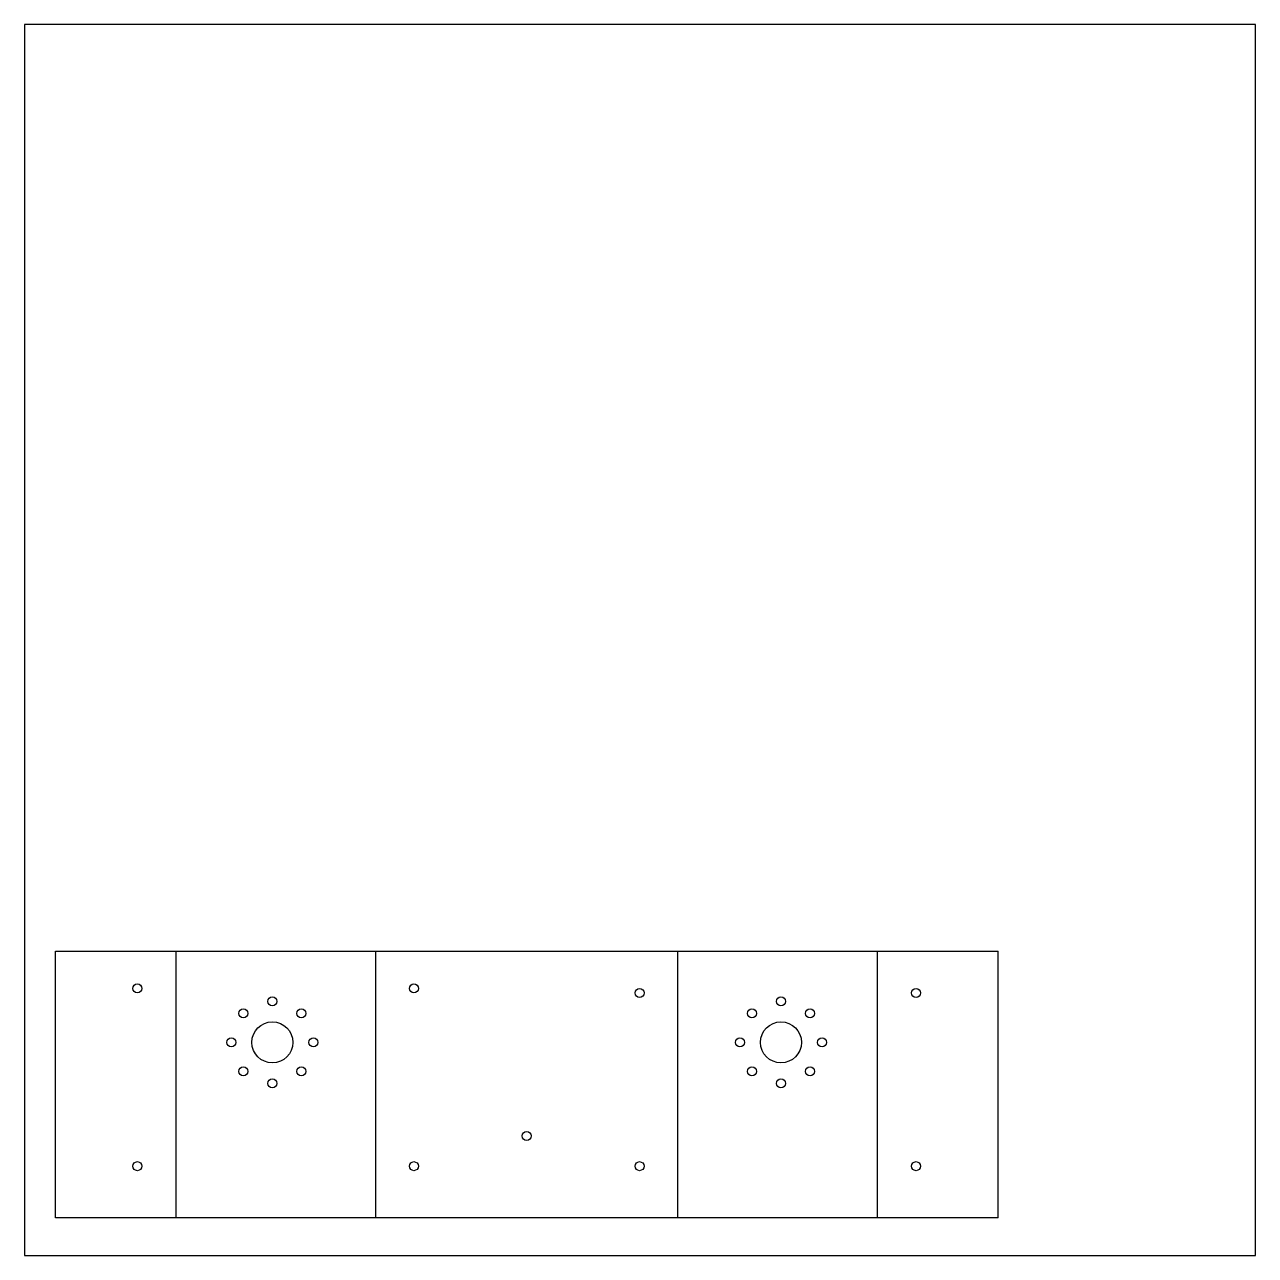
# Model space of a CAD drawing. Header units: millimetres. Extents: x 0 to 600, y 0 to 600.
import ezdxf

# ---------------------------------------------------------------- set-up
doc = ezdxf.new("R2010")
doc.units = ezdxf.units.MM
for name, color, linetype in [('engrave', 3, 'Continuous'), ('ingoing', 1, 'Continuous'), ('outgoing', 2, 'Continuous')]:
    doc.layers.add(name, color=color, linetype=linetype)

msp = doc.modelspace()

# ---------------------------------------------------------------- linework, layer by layer
msp.add_lwpolyline([(0, 0), (600, 0), (600, 600), (0, 600)], close=True)
at = {"layer": 'engrave', "ltscale": 26.20862}
for p, q in [((73.68, 148.23), (73.68, 18.23)), ((171.07, 148.23), (171.07, 18.23)), ((318.46, 18.23), (318.46, 148.23)), ((415.86, 18.23), (415.86, 148.23))]:
    msp.add_line(p, q, dxfattribs=at)
at = {"layer": 'ingoing'}
for centre, radius in [((54.98, 130.13), 2.2), ((189.77, 130.13), 2.2), ((120.8, 123.85), 2.2), ((299.77, 127.93), 2.2), ((368.73, 123.85), 2.2), ((434.55, 127.93), 2.2), ((106.66, 117.99), 2.2), ((134.94, 117.99), 2.2), ((354.59, 117.99), 2.2), ((382.88, 117.99), 2.2), ((120.8, 103.85), 10), ((368.73, 103.85), 10), ((100.8, 103.85), 2.2), ((140.8, 103.85), 2.2), ((348.73, 103.85), 2.2), ((388.73, 103.85), 2.2), ((106.66, 89.71), 2.2), ((134.94, 89.71), 2.2), ((354.59, 89.71), 2.2), ((382.88, 89.71), 2.2), ((120.8, 83.85), 2.2), ((368.73, 83.85), 2.2), ((244.77, 58.23), 2.2), ((54.98, 43.49), 2.2), ((189.77, 43.49), 2.2), ((299.77, 43.49), 2.2), ((434.55, 43.49), 2.2)]:
    msp.add_circle(centre, radius, dxfattribs=at)
at = {"layer": 'outgoing'}
for p, q in [((14.98, 148.23), (474.55, 148.23)), ((14.98, 18.23), (14.98, 148.23)), ((474.55, 18.23), (474.55, 148.23)), ((474.55, 18.23), (14.98, 18.23))]:
    msp.add_line(p, q, dxfattribs=at)

doc.saveas('drawing.dxf')
